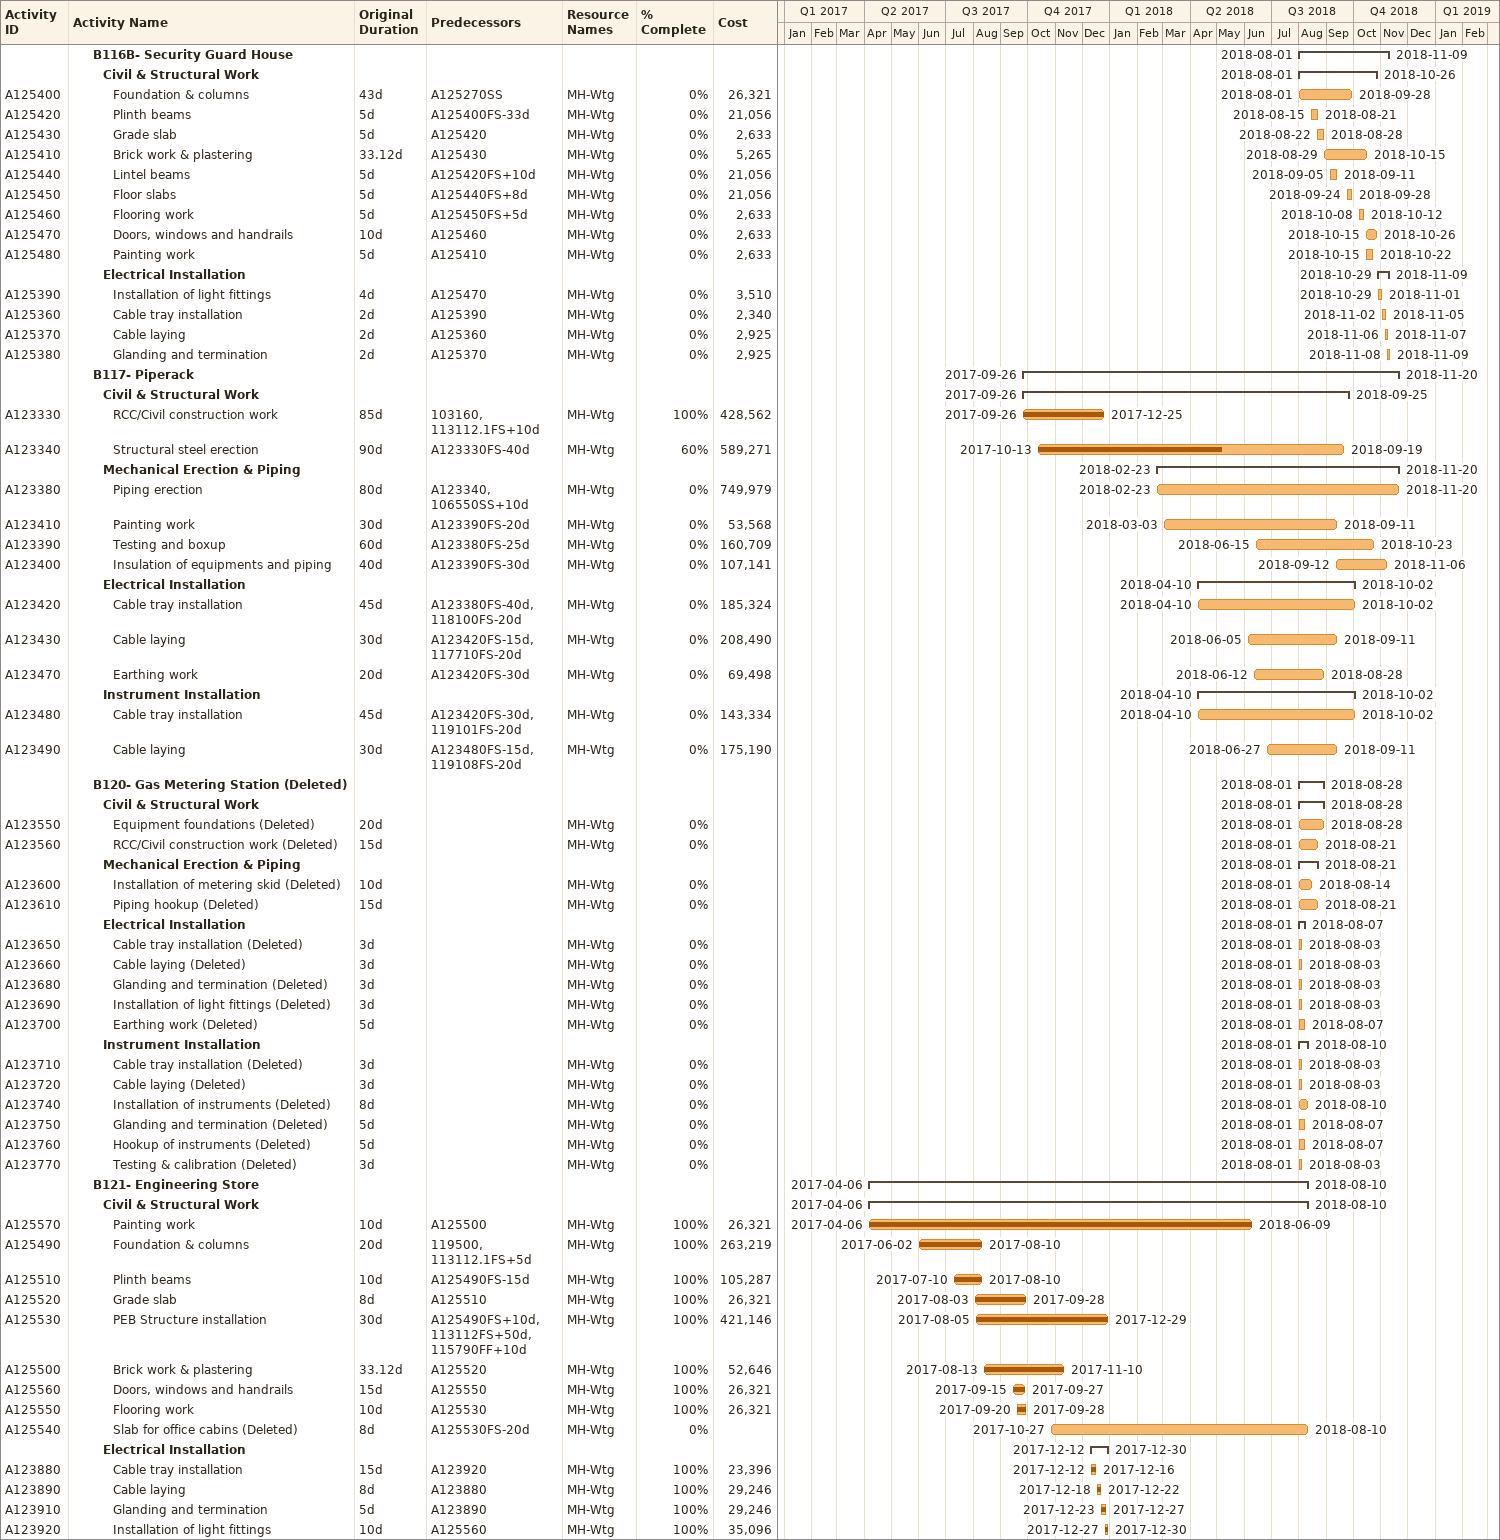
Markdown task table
| ID | Level | Task | Original duration | Start | Finish | Predecessors | Resources | % complete | Cost |
|---|---|---|---|---|---|---|---|---|---|
|  | 3 | **B116B- Security Guard House** |  | 2018-08-01 | 2018-11-09 |  |  |  |  |
|  | 4 | **Civil & Structural Work** |  | 2018-08-01 | 2018-10-26 |  |  |  |  |
| A125400 | 5 | Foundation & columns | 43d | 2018-08-01 | 2018-09-28 | A125270SS | MH-Wtg | 0 | 26321 |
| A125420 | 5 | Plinth beams | 5d | 2018-08-15 | 2018-08-21 | A125400FS-33d | MH-Wtg | 0 | 21056 |
| A125430 | 5 | Grade slab | 5d | 2018-08-22 | 2018-08-28 | A125420 | MH-Wtg | 0 | 2633 |
| A125410 | 5 | Brick work & plastering | 33.12d | 2018-08-29 | 2018-10-15 | A125430 | MH-Wtg | 0 | 5265 |
| A125440 | 5 | Lintel beams | 5d | 2018-09-05 | 2018-09-11 | A125420FS+10d | MH-Wtg | 0 | 21056 |
| A125450 | 5 | Floor slabs | 5d | 2018-09-24 | 2018-09-28 | A125440FS+8d | MH-Wtg | 0 | 21056 |
| A125460 | 5 | Flooring work | 5d | 2018-10-08 | 2018-10-12 | A125450FS+5d | MH-Wtg | 0 | 2633 |
| A125470 | 5 | Doors, windows and handrails | 10d | 2018-10-15 | 2018-10-26 | A125460 | MH-Wtg | 0 | 2633 |
| A125480 | 5 | Painting work | 5d | 2018-10-15 | 2018-10-22 | A125410 | MH-Wtg | 0 | 2633 |
|  | 4 | **Electrical Installation** |  | 2018-10-29 | 2018-11-09 |  |  |  |  |
| A125390 | 5 | Installation of light fittings | 4d | 2018-10-29 | 2018-11-01 | A125470 | MH-Wtg | 0 | 3510 |
| A125360 | 5 | Cable tray installation | 2d | 2018-11-02 | 2018-11-05 | A125390 | MH-Wtg | 0 | 2340 |
| A125370 | 5 | Cable laying | 2d | 2018-11-06 | 2018-11-07 | A125360 | MH-Wtg | 0 | 2925 |
| A125380 | 5 | Glanding and termination | 2d | 2018-11-08 | 2018-11-09 | A125370 | MH-Wtg | 0 | 2925 |
|  | 3 | **B117- Piperack** |  | 2017-09-26 | 2018-11-20 |  |  |  |  |
|  | 4 | **Civil & Structural Work** |  | 2017-09-26 | 2018-09-25 |  |  |  |  |
| A123330 | 5 | RCC/Civil construction work | 85d | 2017-09-26 | 2017-12-25 | 103160, 113112.1FS+10d | MH-Wtg | 100 | 428562 |
| A123340 | 5 | Structural steel erection | 90d | 2017-10-13 | 2018-09-19 | A123330FS-40d | MH-Wtg | 60 | 589271 |
|  | 4 | **Mechanical Erection & Piping** |  | 2018-02-23 | 2018-11-20 |  |  |  |  |
| A123380 | 5 | Piping erection | 80d | 2018-02-23 | 2018-11-20 | A123340, 106550SS+10d | MH-Wtg | 0 | 749979 |
| A123410 | 5 | Painting work | 30d | 2018-03-03 | 2018-09-11 | A123390FS-20d | MH-Wtg | 0 | 53568 |
| A123390 | 5 | Testing and boxup | 60d | 2018-06-15 | 2018-10-23 | A123380FS-25d | MH-Wtg | 0 | 160709 |
| A123400 | 5 | Insulation of equipments and piping | 40d | 2018-09-12 | 2018-11-06 | A123390FS-30d | MH-Wtg | 0 | 107141 |
|  | 4 | **Electrical Installation** |  | 2018-04-10 | 2018-10-02 |  |  |  |  |
| A123420 | 5 | Cable tray installation | 45d | 2018-04-10 | 2018-10-02 | A123380FS-40d, 118100FS-20d | MH-Wtg | 0 | 185324 |
| A123430 | 5 | Cable laying | 30d | 2018-06-05 | 2018-09-11 | A123420FS-15d, 117710FS-20d | MH-Wtg | 0 | 208490 |
| A123470 | 5 | Earthing work | 20d | 2018-06-12 | 2018-08-28 | A123420FS-30d | MH-Wtg | 0 | 69498 |
|  | 4 | **Instrument Installation** |  | 2018-04-10 | 2018-10-02 |  |  |  |  |
| A123480 | 5 | Cable tray installation | 45d | 2018-04-10 | 2018-10-02 | A123420FS-30d, 119101FS-20d | MH-Wtg | 0 | 143334 |
| A123490 | 5 | Cable laying | 30d | 2018-06-27 | 2018-09-11 | A123480FS-15d, 119108FS-20d | MH-Wtg | 0 | 175190 |
|  | 3 | **B120- Gas Metering Station (Deleted)** |  | 2018-08-01 | 2018-08-28 |  |  |  |  |
|  | 4 | **Civil & Structural Work** |  | 2018-08-01 | 2018-08-28 |  |  |  |  |
| A123550 | 5 | Equipment foundations (Deleted) | 20d | 2018-08-01 | 2018-08-28 |  | MH-Wtg | 0 |  |
| A123560 | 5 | RCC/Civil construction work (Deleted) | 15d | 2018-08-01 | 2018-08-21 |  | MH-Wtg | 0 |  |
|  | 4 | **Mechanical Erection & Piping** |  | 2018-08-01 | 2018-08-21 |  |  |  |  |
| A123600 | 5 | Installation of metering skid (Deleted) | 10d | 2018-08-01 | 2018-08-14 |  | MH-Wtg | 0 |  |
| A123610 | 5 | Piping hookup (Deleted) | 15d | 2018-08-01 | 2018-08-21 |  | MH-Wtg | 0 |  |
|  | 4 | **Electrical Installation** |  | 2018-08-01 | 2018-08-07 |  |  |  |  |
| A123650 | 5 | Cable tray installation (Deleted) | 3d | 2018-08-01 | 2018-08-03 |  | MH-Wtg | 0 |  |
| A123660 | 5 | Cable laying (Deleted) | 3d | 2018-08-01 | 2018-08-03 |  | MH-Wtg | 0 |  |
| A123680 | 5 | Glanding and termination (Deleted) | 3d | 2018-08-01 | 2018-08-03 |  | MH-Wtg | 0 |  |
| A123690 | 5 | Installation of light fittings (Deleted) | 3d | 2018-08-01 | 2018-08-03 |  | MH-Wtg | 0 |  |
| A123700 | 5 | Earthing work (Deleted) | 5d | 2018-08-01 | 2018-08-07 |  | MH-Wtg | 0 |  |
|  | 4 | **Instrument Installation** |  | 2018-08-01 | 2018-08-10 |  |  |  |  |
| A123710 | 5 | Cable tray installation (Deleted) | 3d | 2018-08-01 | 2018-08-03 |  | MH-Wtg | 0 |  |
| A123720 | 5 | Cable laying (Deleted) | 3d | 2018-08-01 | 2018-08-03 |  | MH-Wtg | 0 |  |
| A123740 | 5 | Installation of instruments (Deleted) | 8d | 2018-08-01 | 2018-08-10 |  | MH-Wtg | 0 |  |
| A123750 | 5 | Glanding and termination (Deleted) | 5d | 2018-08-01 | 2018-08-07 |  | MH-Wtg | 0 |  |
| A123760 | 5 | Hookup of instruments (Deleted) | 5d | 2018-08-01 | 2018-08-07 |  | MH-Wtg | 0 |  |
| A123770 | 5 | Testing & calibration (Deleted) | 3d | 2018-08-01 | 2018-08-03 |  | MH-Wtg | 0 |  |
|  | 3 | **B121- Engineering Store** |  | 2017-04-06 | 2018-08-10 |  |  |  |  |
|  | 4 | **Civil & Structural Work** |  | 2017-04-06 | 2018-08-10 |  |  |  |  |
| A125570 | 5 | Painting work | 10d | 2017-04-06 | 2018-06-09 | A125500 | MH-Wtg | 100 | 26321 |
| A125490 | 5 | Foundation & columns | 20d | 2017-06-02 | 2017-08-10 | 119500, 113112.1FS+5d | MH-Wtg | 100 | 263219 |
| A125510 | 5 | Plinth beams | 10d | 2017-07-10 | 2017-08-10 | A125490FS-15d | MH-Wtg | 100 | 105287 |
| A125520 | 5 | Grade slab | 8d | 2017-08-03 | 2017-09-28 | A125510 | MH-Wtg | 100 | 26321 |
| A125530 | 5 | PEB Structure installation | 30d | 2017-08-05 | 2017-12-29 | A125490FS+10d, 113112FS+50d, 115790FF+10d | MH-Wtg | 100 | 421146 |
| A125500 | 5 | Brick work & plastering | 33.12d | 2017-08-13 | 2017-11-10 | A125520 | MH-Wtg | 100 | 52646 |
| A125560 | 5 | Doors, windows and handrails | 15d | 2017-09-15 | 2017-09-27 | A125550 | MH-Wtg | 100 | 26321 |
| A125550 | 5 | Flooring work | 10d | 2017-09-20 | 2017-09-28 | A125530 | MH-Wtg | 100 | 26321 |
| A125540 | 5 | Slab for office cabins (Deleted) | 8d | 2017-10-27 | 2018-08-10 | A125530FS-20d | MH-Wtg | 0 |  |
|  | 4 | **Electrical Installation** |  | 2017-12-12 | 2017-12-30 |  |  |  |  |
| A123880 | 5 | Cable tray installation | 15d | 2017-12-12 | 2017-12-16 | A123920 | MH-Wtg | 100 | 23396 |
| A123890 | 5 | Cable laying | 8d | 2017-12-18 | 2017-12-22 | A123880 | MH-Wtg | 100 | 29246 |
| A123910 | 5 | Glanding and termination | 5d | 2017-12-23 | 2017-12-27 | A123890 | MH-Wtg | 100 | 29246 |
| A123920 | 5 | Installation of light fittings | 10d | 2017-12-27 | 2017-12-30 | A125560 | MH-Wtg | 100 | 35096 |
